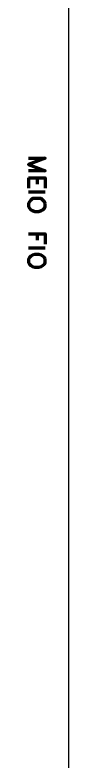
# Model space of a CAD drawing. Header units: millimetres. Extents: x 2273 to 2522, y 1034 to 1187.
# Drawn here: x 2388.846 to 2388.993, y 1159.62 to 1162.373 of the extents above; entities that cross this region are included whole.
import ezdxf

# ---------------------------------------------------------------- set-up
doc = ezdxf.new("R2010")
doc.units = ezdxf.units.MM
doc.layers.add('LAYER8', color=8, linetype='Continuous')
doc.layers.add('PAREDES', color=4, linetype='Continuous', lineweight=100)

# ---------------------------------------------------------------- blocks, each defined once
blk = doc.blocks.new('PLÇ')
at = {"layer": 'PAREDES', "color": 0, "linetype": 'Continuous'}
for points in [[(85.1799, 139.3304), (85.1799, 139.3922), (85.2034, 139.3304), (85.227, 139.3922), (85.227, 139.3304)], [(85.2534, 139.3304), (85.2534, 139.3922), (85.2917, 139.3922)], [(85.3064, 139.3922), (85.3064, 139.3304)], [(85.3475, 139.3922), (85.3417, 139.3892), (85.3358, 139.3833), (85.3299, 139.3775), (85.3299, 139.3686), (85.3299, 139.3539), (85.3299, 139.3451), (85.3358, 139.3392), (85.3417, 139.3333), (85.3475, 139.3304), (85.3593, 139.3304), (85.3652, 139.3333), (85.3711, 139.3392), (85.374, 139.3451), (85.377, 139.3539), (85.377, 139.3686), (85.374, 139.3775), (85.3711, 139.3833), (85.3652, 139.3892), (85.3593, 139.3922), (85.3475, 139.3922)], [(85.4593, 139.3304), (85.4593, 139.3922), (85.4975, 139.3922)], [(85.5123, 139.3922), (85.5123, 139.3304)], [(85.5534, 139.3922), (85.5475, 139.3892), (85.5417, 139.3833), (85.5387, 139.3775), (85.5358, 139.3686), (85.5358, 139.3539), (85.5387, 139.3451), (85.5417, 139.3392), (85.5475, 139.3333), (85.5534, 139.3304), (85.5652, 139.3304), (85.5711, 139.3333), (85.577, 139.3392), (85.5799, 139.3451), (85.5828, 139.3539), (85.5828, 139.3686), (85.5799, 139.3775), (85.577, 139.3833), (85.5711, 139.3892), (85.5652, 139.3922), (85.5534, 139.3922)], [(85.2534, 139.3627), (85.277, 139.3627)], [(85.4593, 139.3627), (85.4828, 139.3627)], [(85.2534, 139.3304), (85.2917, 139.3304)]]:
    blk.add_lwpolyline(points, dxfattribs=at)

msp = doc.modelspace()

# ---------------------------------------------------------------- linework, layer by layer
at = {"layer": 'LAYER8', "color": 0, "linetype": 'Continuous'}
msp.add_lwpolyline([(2388.9931, 1185.6302), (2388.9931, 1155.7125)], dxfattribs=at)

# ---------------------------------------------------------------- block references
at = {"layer": 'LAYER8', "color": 0, "linetype": 'ByBlock', "rotation": 270}
msp.add_blockref('PLÇ', (2249.5156, 1247.0248), dxfattribs=at)

doc.saveas('drawing.dxf')
